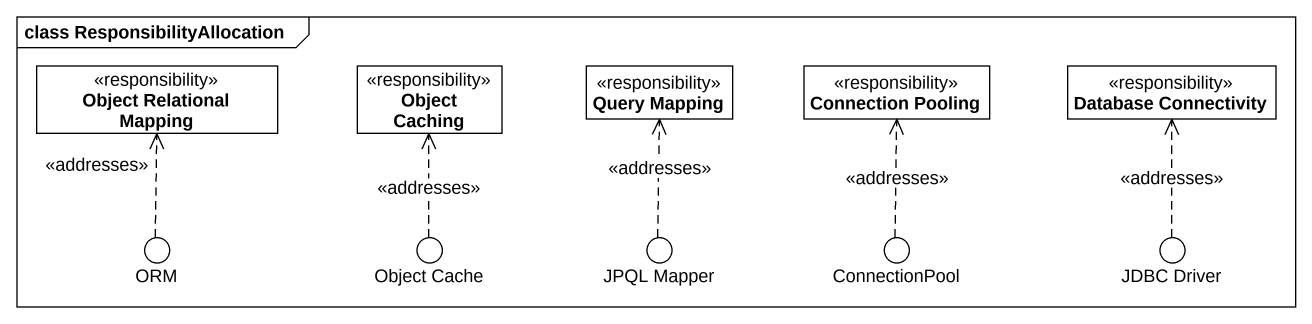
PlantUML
@startuml
mainframe class ResponsibilityAllocation
allowmixing
hide circle
hide empty members
class "Object Relational Mapping" as Object_Relational_Mapping <<responsibility>>
class "Object Caching" as Object_Caching <<responsibility>>
class "Query Mapping" as Query_Mapping <<responsibility>>
class "Connection Pooling" as Connection_Pooling <<responsibility>>
class "Database Connectivity" as Database_Connectivity <<responsibility>>
() ORM
() "Object Cache" as Object_Cache
() "JPQL Mapper" as JPQL_Mapper
() ConnectionPool
() "JDBC Driver" as JDBC_Driver
ORM .up.> Object_Relational_Mapping : <<addresses>>
Object_Cache .up.> Object_Caching : <<addresses>>
JPQL_Mapper .up.> Query_Mapping : <<addresses>>
ConnectionPool .up.> Connection_Pooling : <<addresses>>
JDBC_Driver .up.> Database_Connectivity : <<addresses>>
@enduml
